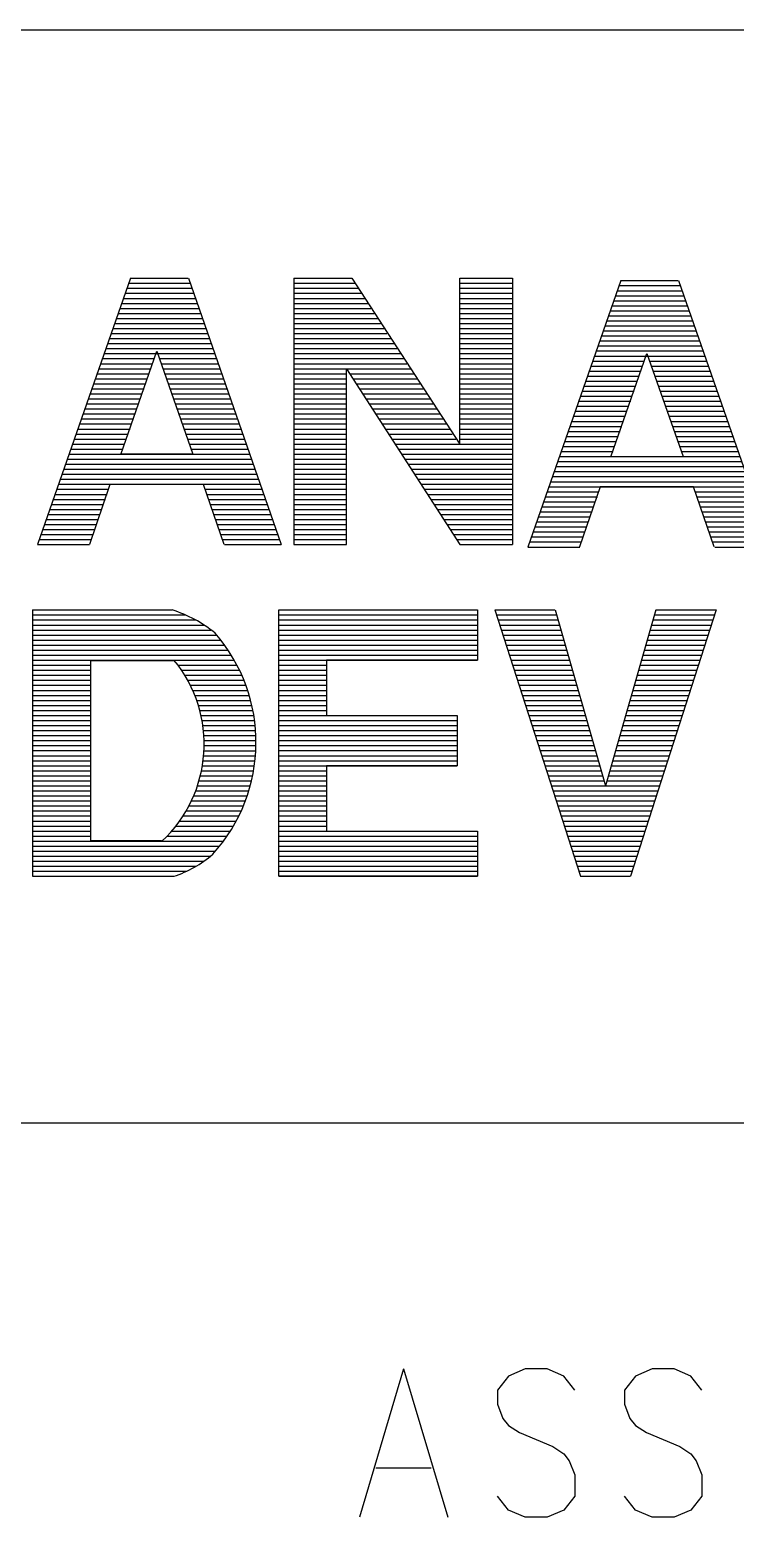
# Model space of a CAD drawing. Extents: x 12040 to 27945, y 10799 to 21199.
# Drawn here: x 25854 to 26144, y 11437 to 12049 of the extents above; entities that cross this region are included whole.
import ezdxf

# ---------------------------------------------------------------- set-up
doc = ezdxf.new("R2010")
doc.units = 0
doc.header["$MEASUREMENT"] = 0
doc.layers.add('ASSYDWGBOT_PHO', color=7, linetype='Continuous')

msp = doc.modelspace()

# ---------------------------------------------------------------- linework, layer by layer
at = {"layer": 'ASSYDWGBOT_PHO'}
for points in [[(23240.999, 12049.38), (27945, 12049.38)], [(25895.321, 11947.1), (25857.05, 11837.47)], [(25894.699, 11945.03), (25919.83, 11945.03)], [(25895.321, 11947.1), (25919.001, 11947.1)], [(25919.109, 11947.1), (25957.371, 11837.47)], [(25962.54, 11947.1), (25962.54, 11837.47)], [(25962.54, 11947.1), (25986.33, 11947.1)], [(25962.54, 11945.03), (25987.471, 11945.03)], [(25986.33, 11947.1), (26030.8, 11878.84)], [(26030.8, 11878.84), (26030.8, 11947.1)], [(26030.8, 11947.1), (26052.521, 11947.1)], [(26030.8, 11947.1), (26052.521, 11947.1)], [(26030.8, 11945.03), (26052.521, 11945.03)], [(26052.521, 11947.1), (26052.521, 11837.47)], [(26097.05, 11946.11), (26058.781, 11836.48)], [(26097.05, 11946.11), (26120.729, 11946.11)], [(26120.831, 11946.11), (26159.1, 11836.48)], [(25893.25, 11940.89), (25921.28, 11940.89)], [(25893.97, 11942.96), (25920.549, 11942.96)], [(25962.54, 11942.96), (25988.92, 11942.96)], [(25962.54, 11940.89), (25990.471, 11940.89)], [(26030.8, 11942.96), (26052.521, 11942.96)], [(26030.8, 11940.89), (26052.521, 11940.89)], [(26094.98, 11939.91), (26123.011, 11939.91)], [(26095.699, 11941.98), (26122.28, 11941.98)], [(26096.43, 11944.05), (26121.559, 11944.05)], [(25891.081, 11934.69), (25923.349, 11934.69)], [(25891.8, 11936.76), (25922.621, 11936.76)], [(25892.42, 11938.83), (25921.9, 11938.83)], [(25962.54, 11938.83), (25991.61, 11938.83)], [(25962.54, 11936.76), (25992.95, 11936.76)], [(25962.54, 11934.69), (25994.19, 11934.69)], [(26030.8, 11938.83), (26052.521, 11938.83)], [(26030.8, 11936.76), (26052.521, 11936.76)], [(26030.8, 11934.69), (26052.521, 11934.69)], [(26092.81, 11933.7), (26125.071, 11933.7)], [(26093.531, 11935.77), (26124.35, 11935.77)], [(26094.151, 11937.84), (26123.631, 11937.84)], [(25888.91, 11928.48), (25925.619, 11928.48)], [(25889.629, 11930.55), (25924.789, 11930.55)], [(25890.15, 11932.62), (25924.17, 11932.62)], [(25962.54, 11932.62), (25995.541, 11932.62)], [(25962.54, 11930.55), (25996.981, 11930.55)], [(25962.54, 11928.48), (25998.23, 11928.48)], [(26030.8, 11932.62), (26052.521, 11932.62)], [(26030.8, 11930.55), (26052.521, 11930.55)], [(26030.8, 11928.48), (26052.521, 11928.48)], [(26090.63, 11927.5), (26127.35, 11927.5)], [(26091.36, 11929.57), (26126.52, 11929.57)], [(26091.869, 11931.64), (26125.9, 11931.64)], [(25886.73, 11922.28), (25927.691, 11922.28)], [(25887.461, 11924.35), (25927.071, 11924.35)], [(25888.18, 11926.41), (25926.241, 11926.41)], [(25962.54, 11926.41), (25999.67, 11926.41)], [(25962.54, 11924.35), (26000.811, 11924.35)], [(25962.54, 11922.28), (26002.359, 11922.28)], [(26030.8, 11926.41), (26052.521, 11926.41)], [(26030.8, 11924.35), (26052.521, 11924.35)], [(26030.8, 11922.28), (26052.521, 11922.28)], [(26088.461, 11921.29), (26129.419, 11921.29)], [(26089.19, 11923.36), (26128.799, 11923.36)], [(26089.911, 11925.43), (26127.97, 11925.43)], [(25884.56, 11916.07), (25929.859, 11916.07)], [(25885.29, 11918.14), (25929.14, 11918.14)], [(25885.91, 11920.21), (25928.41, 11920.21)], [(25891.279, 11874.6), (25906.071, 11917.11)], [(25906.071, 11917.11), (25920.971, 11874.7)], [(25962.54, 11920.21), (26003.71, 11920.21)], [(25962.54, 11918.14), (26004.95, 11918.14)], [(25962.54, 11916.07), (26006.399, 11916.07)], [(26030.8, 11920.21), (26052.521, 11920.21)], [(26030.8, 11918.14), (26052.521, 11918.14)], [(26030.8, 11916.07), (26052.521, 11916.07)], [(26086.29, 11915.09), (26131.59, 11915.09)], [(26087.009, 11917.16), (26130.871, 11917.16)], [(26087.629, 11919.22), (26130.14, 11919.22)], [(26093.01, 11873.61), (26107.8, 11916.12)], [(26107.8, 11916.12), (26122.7, 11873.72)], [(25882.389, 11909.87), (25903.589, 11909.87)], [(25883.11, 11911.94), (25904.32, 11911.94)], [(25883.94, 11914), (25905.14, 11914)], [(25907.32, 11914), (25930.59, 11914)], [(25907.94, 11911.94), (25931.41, 11911.94)], [(25908.76, 11909.87), (25932.14, 11909.87)], [(25962.54, 11914), (26007.74, 11914)], [(25962.54, 11911.94), (26009.09, 11911.94)], [(25962.54, 11909.87), (26010.53, 11909.87)], [(25984.261, 11909.87), (26030.8, 11837.47)], [(25984.261, 11837.47), (25984.261, 11909.76)], [(26030.8, 11914), (26052.521, 11914)], [(26030.8, 11911.94), (26052.521, 11911.94)], [(26030.8, 11909.87), (26052.521, 11909.87)], [(26084.12, 11908.88), (26105.32, 11908.88)], [(26084.841, 11910.95), (26106.039, 11910.95)], [(26085.67, 11913.02), (26106.871, 11913.02)], [(26109.039, 11913.02), (26132.311, 11913.02)], [(26109.659, 11910.95), (26133.141, 11910.95)], [(26110.491, 11908.88), (26133.869, 11908.88)], [(25880.32, 11903.66), (25901.52, 11903.66)], [(25880.939, 11905.73), (25902.25, 11905.73)], [(25881.67, 11907.8), (25902.87, 11907.8)], [(25909.491, 11907.8), (25932.55, 11907.8)], [(25910.11, 11905.73), (25933.479, 11905.73)], [(25910.83, 11903.66), (25934.311, 11903.66)], [(25962.54, 11907.8), (25984.261, 11907.8)], [(25962.54, 11905.73), (25984.261, 11905.73)], [(25962.54, 11903.66), (25984.261, 11903.66)], [(25985.71, 11907.8), (26011.77, 11907.8)], [(25987.061, 11905.73), (26013.22, 11905.73)], [(25988.3, 11903.66), (26014.46, 11903.66)], [(26030.8, 11907.8), (26052.521, 11907.8)], [(26030.8, 11905.73), (26052.521, 11905.73)], [(26030.8, 11903.66), (26052.521, 11903.66)], [(26082.05, 11902.68), (26103.251, 11902.68)], [(26082.67, 11904.74), (26103.979, 11904.74)], [(26083.389, 11906.81), (26104.601, 11906.81)], [(26111.21, 11906.81), (26134.279, 11906.81)], [(26111.839, 11904.74), (26135.21, 11904.74)], [(26112.56, 11902.68), (26136.04, 11902.68)], [(25878.05, 11897.46), (25899.45, 11897.46)], [(25878.981, 11899.52), (25900.08, 11899.52)], [(25879.49, 11901.59), (25900.9, 11901.59)], [(25911.56, 11901.59), (25934.931, 11901.59)], [(25912.38, 11899.52), (25935.65, 11899.52)], [(25913.111, 11897.46), (25936.48, 11897.46)], [(25962.54, 11901.59), (25984.261, 11901.59)], [(25962.54, 11899.52), (25984.261, 11899.52)], [(25962.54, 11897.46), (25984.261, 11897.46)], [(25989.639, 11901.59), (26015.81, 11901.59)], [(25990.99, 11899.52), (26017.26, 11899.52)], [(25992.43, 11897.46), (26018.499, 11897.46)], [(26030.8, 11901.59), (26052.521, 11901.59)], [(26030.8, 11899.52), (26052.521, 11899.52)], [(26030.8, 11897.46), (26052.521, 11897.46)], [(26079.769, 11896.47), (26101.179, 11896.47)], [(26080.7, 11898.54), (26101.801, 11898.54)], [(26081.221, 11900.61), (26102.631, 11900.61)], [(26113.279, 11900.61), (26136.66, 11900.61)], [(26114.111, 11898.54), (26137.381, 11898.54)], [(26114.83, 11896.47), (26138.21, 11896.47)], [(25875.98, 11891.25), (25897.181, 11891.25)], [(25876.699, 11893.32), (25897.9, 11893.32)], [(25877.319, 11895.39), (25898.63, 11895.39)], [(25913.731, 11895.39), (25937.099, 11895.39)], [(25914.45, 11893.32), (25937.83, 11893.32)], [(25915.279, 11891.25), (25938.551, 11891.25)], [(25962.54, 11895.39), (25984.261, 11895.39)], [(25962.54, 11893.32), (25984.261, 11893.32)], [(25962.54, 11891.25), (25984.261, 11891.25)], [(25993.67, 11895.39), (26019.939, 11895.39)], [(25995.02, 11893.32), (26021.191, 11893.32)], [(25996.361, 11891.25), (26022.631, 11891.25)], [(26030.8, 11895.39), (26052.521, 11895.39)], [(26030.8, 11893.32), (26052.521, 11893.32)], [(26030.8, 11891.25), (26052.521, 11891.25)], [(26077.709, 11890.27), (26098.909, 11890.27)], [(26078.43, 11892.33), (26099.63, 11892.33)], [(26079.05, 11894.4), (26100.361, 11894.4)], [(26115.459, 11894.4), (26138.83, 11894.4)], [(26116.18, 11892.33), (26139.549, 11892.33)], [(26117.01, 11890.27), (26140.28, 11890.27)], [(25873.699, 11885.04), (25895.109, 11885.04)], [(25874.43, 11887.11), (25895.729, 11887.11)], [(25875.151, 11889.18), (25896.351, 11889.18)], [(25916, 11889.18), (25939.27, 11889.18)], [(25916.62, 11887.11), (25940.001, 11887.11)], [(25917.351, 11885.04), (25940.821, 11885.04)], [(25962.54, 11889.18), (25984.261, 11889.18)], [(25962.54, 11887.11), (25984.261, 11887.11)], [(25962.54, 11885.04), (25984.261, 11885.04)], [(25997.709, 11889.18), (26023.88, 11889.18)], [(25999.05, 11887.11), (26025.221, 11887.11)], [(26000.29, 11885.04), (26026.56, 11885.04)], [(26030.8, 11889.18), (26052.521, 11889.18)], [(26030.8, 11887.11), (26052.521, 11887.11)], [(26030.8, 11885.04), (26052.521, 11885.04)], [(26075.43, 11884.06), (26096.84, 11884.06)], [(26076.151, 11886.13), (26097.46, 11886.13)], [(26076.88, 11888.2), (26098.08, 11888.2)], [(26117.729, 11888.2), (26141.001, 11888.2)], [(26118.349, 11886.13), (26141.729, 11886.13)], [(26119.08, 11884.06), (26142.55, 11884.06)], [(25871.531, 11878.84), (25892.731, 11878.84)], [(25872.36, 11880.91), (25893.56, 11880.91)], [(25872.98, 11882.98), (25894.279, 11882.98)], [(25918.07, 11882.98), (25941.45, 11882.98)], [(25918.8, 11880.91), (25942.07, 11880.91)], [(25919.519, 11878.84), (25942.89, 11878.84)], [(25962.54, 11882.98), (25984.261, 11882.98)], [(25962.54, 11880.91), (25984.261, 11880.91)], [(25962.54, 11878.84), (25984.261, 11878.84)], [(26001.85, 11882.98), (26027.7, 11882.98)], [(26003.09, 11880.91), (26029.249, 11880.91)], [(26004.33, 11878.84), (26052.521, 11878.84)], [(26030.8, 11882.98), (26052.521, 11882.98)], [(26030.8, 11880.91), (26052.521, 11880.91)], [(26073.259, 11877.85), (26094.46, 11877.85)], [(26074.089, 11879.92), (26095.289, 11879.92)], [(26074.711, 11881.99), (26096.01, 11881.99)], [(26119.801, 11881.99), (26143.169, 11881.99)], [(26120.52, 11879.92), (26143.789, 11879.92)], [(26121.25, 11877.85), (26144.621, 11877.85)], [(25869.459, 11872.63), (25945.07, 11872.63)], [(25870.291, 11874.7), (25944.34, 11874.7)], [(25870.911, 11876.77), (25892.21, 11876.77)], [(25891.399, 11874.83), (25920.5, 11874.83)], [(25920.24, 11876.77), (25943.621, 11876.77)], [(25962.54, 11876.77), (25984.261, 11876.77)], [(25962.54, 11874.7), (25984.261, 11874.7)], [(25962.54, 11872.63), (25984.261, 11872.63)], [(26005.569, 11876.77), (26052.521, 11876.77)], [(26007.021, 11874.7), (26052.521, 11874.7)], [(26008.261, 11872.63), (26052.521, 11872.63)], [(26071.19, 11871.65), (26146.79, 11871.65)], [(26072.02, 11873.72), (26146.07, 11873.72)], [(26072.639, 11875.79), (26093.941, 11875.79)], [(26093.1, 11873.73), (26122.7, 11873.73)], [(26121.969, 11875.79), (26145.35, 11875.79)], [(25867.081, 11866.43), (25947.029, 11866.43)], [(25867.91, 11868.5), (25946.409, 11868.5)], [(25868.629, 11870.57), (25945.69, 11870.57)], [(25962.54, 11870.57), (25984.261, 11870.57)], [(25962.54, 11868.5), (25984.261, 11868.5)], [(25962.54, 11866.43), (25984.261, 11866.43)], [(26009.71, 11870.57), (26052.521, 11870.57)], [(26010.95, 11868.5), (26052.521, 11868.5)], [(26012.289, 11866.43), (26052.521, 11866.43)], [(26068.81, 11865.44), (26148.76, 11865.44)], [(26069.639, 11867.51), (26148.14, 11867.51)], [(26070.36, 11869.58), (26147.409, 11869.58)], [(25865.009, 11860.22), (25886.32, 11860.22)], [(25865.74, 11862.29), (25948.69, 11862.29)], [(25866.36, 11864.36), (25947.96, 11864.36)], [(25886.841, 11862.19), (25878.361, 11837.57)], [(25925.31, 11862.19), (25886.841, 11862.19)], [(25933.79, 11837.57), (25925.31, 11862.19)], [(25926.029, 11860.22), (25949.31, 11860.22)], [(25962.54, 11864.36), (25984.261, 11864.36)], [(25962.54, 11862.29), (25984.261, 11862.29)], [(25962.54, 11860.22), (25984.261, 11860.22)], [(26013.639, 11864.36), (26052.521, 11864.36)], [(26014.98, 11862.29), (26052.521, 11862.29)], [(26016.331, 11860.22), (26052.521, 11860.22)], [(26067.471, 11861.31), (26150.41, 11861.31)], [(26068.09, 11863.37), (26149.691, 11863.37)], [(26088.56, 11861.2), (26080.08, 11836.59)], [(26127.041, 11861.2), (26088.56, 11861.2)], [(26135.521, 11836.59), (26127.041, 11861.2)], [(25862.841, 11854.02), (25884.15, 11854.02)], [(25863.67, 11856.09), (25884.979, 11856.09)], [(25864.29, 11858.15), (25885.7, 11858.15)], [(25926.76, 11858.15), (25950.13, 11858.15)], [(25927.38, 11856.09), (25950.859, 11856.09)], [(25928.209, 11854.02), (25951.481, 11854.02)], [(25962.54, 11858.15), (25984.261, 11858.15)], [(25962.54, 11856.09), (25984.261, 11856.09)], [(25962.54, 11854.02), (25984.261, 11854.02)], [(26017.57, 11858.15), (26052.521, 11858.15)], [(26018.909, 11856.09), (26052.521, 11856.09)], [(26020.46, 11854.02), (26052.521, 11854.02)], [(26065.399, 11855.1), (26086.7, 11855.1)], [(26066.019, 11857.17), (26087.429, 11857.17)], [(26066.74, 11859.24), (26088.051, 11859.24)], [(26127.76, 11859.24), (26151.03, 11859.24)], [(26128.49, 11857.17), (26151.859, 11857.17)], [(26129.11, 11855.1), (26152.58, 11855.1)], [(25860.769, 11847.81), (25881.981, 11847.81)], [(25861.389, 11849.88), (25882.799, 11849.88)], [(25862.221, 11851.95), (25883.53, 11851.95)], [(25928.93, 11851.95), (25952.2, 11851.95)], [(25929.449, 11849.88), (25952.93, 11849.88)], [(25930.38, 11847.81), (25953.65, 11847.81)], [(25962.54, 11851.95), (25984.261, 11851.95)], [(25962.54, 11849.88), (25984.261, 11849.88)], [(25962.54, 11847.81), (25984.261, 11847.81)], [(26021.601, 11851.95), (26052.521, 11851.95)], [(26022.94, 11849.88), (26052.521, 11849.88)], [(26024.29, 11847.81), (26052.521, 11847.81)], [(26063.12, 11848.9), (26084.53, 11848.9)], [(26063.95, 11850.96), (26085.26, 11850.96)], [(26064.569, 11853.03), (26085.88, 11853.03)], [(26129.93, 11853.03), (26153.21, 11853.03)], [(26130.659, 11850.96), (26153.931, 11850.96)], [(26131.18, 11848.9), (26154.65, 11848.9)], [(25858.5, 11841.61), (25879.91, 11841.61)], [(25859.221, 11843.67), (25880.529, 11843.67)], [(25859.949, 11845.74), (25881.359, 11845.74)], [(25931.101, 11845.74), (25954.37, 11845.74)], [(25931.829, 11843.67), (25955.299, 11843.67)], [(25932.55, 11841.61), (25955.82, 11841.61)], [(25962.54, 11845.74), (25984.261, 11845.74)], [(25962.54, 11843.67), (25984.261, 11843.67)], [(25962.54, 11841.61), (25984.261, 11841.61)], [(26025.53, 11845.74), (26052.521, 11845.74)], [(26026.871, 11843.67), (26052.521, 11843.67)], [(26028.219, 11841.61), (26052.521, 11841.61)], [(26060.949, 11842.69), (26082.26, 11842.69)], [(26061.67, 11844.76), (26083.08, 11844.76)], [(26062.5, 11846.83), (26083.7, 11846.83)], [(26132.111, 11846.83), (26155.38, 11846.83)], [(26132.83, 11844.76), (26156.099, 11844.76)], [(26133.551, 11842.69), (26157.03, 11842.69)], [(25857.05, 11837.47), (25878.46, 11837.47)], [(25857.771, 11839.54), (25879.181, 11839.54)], [(25933.27, 11839.54), (25956.65, 11839.54)], [(25934, 11837.47), (25957.371, 11837.47)], [(25962.54, 11839.54), (25984.261, 11839.54)], [(25962.54, 11837.47), (25984.261, 11837.47)], [(25962.54, 11837.47), (25984.261, 11837.47)], [(26029.671, 11839.54), (26052.521, 11839.54)], [(26030.8, 11837.47), (26052.521, 11837.47)], [(26058.781, 11836.48), (26080.191, 11836.48)], [(26059.5, 11838.55), (26080.91, 11838.55)], [(26060.23, 11840.62), (26081.64, 11840.62)], [(26134.279, 11840.62), (26157.551, 11840.62)], [(26135, 11838.55), (26158.381, 11838.55)], [(26135.731, 11836.48), (26159.1, 11836.48)], [(25854.98, 11810.58), (25912.491, 11810.58)], [(25854.98, 11810.58), (25854.98, 11700.95)], [(25956.341, 11810.58), (26038.04, 11810.58)], [(25956.341, 11810.58), (26038.04, 11810.58)], [(25956.341, 11700.95), (25956.341, 11810.58)], [(26038.04, 11810.58), (26038.04, 11789.89)], [(26045.28, 11810.58), (26070, 11810.58)], [(26045.28, 11810.58), (26080.45, 11700.95)], [(26070.11, 11810.58), (26090.79, 11738.18)], [(26111.481, 11810.58), (26090.79, 11738.18)], [(26136.299, 11810.58), (26101.13, 11700.95)], [(26111.58, 11810.58), (26136.299, 11810.58)], [(25854.98, 11808.51), (25917.919, 11808.51)], [(25854.98, 11806.44), (25922.06, 11806.44)], [(25854.98, 11804.37), (25925.61, 11804.37)], [(25956.341, 11808.51), (26038.04, 11808.51)], [(25956.341, 11806.44), (26038.04, 11806.44)], [(25956.341, 11804.37), (26038.04, 11804.37)], [(26046.009, 11808.51), (26070.62, 11808.51)], [(26046.73, 11806.44), (26071.239, 11806.44)], [(26047.35, 11804.37), (26071.859, 11804.37)], [(26109.72, 11804.37), (26134.23, 11804.37)], [(26110.34, 11806.44), (26134.951, 11806.44)], [(26110.96, 11808.51), (26135.571, 11808.51)], [(25854.98, 11802.3), (25928.36, 11802.3)], [(25854.98, 11800.24), (25930.731, 11800.24)], [(25854.98, 11798.17), (25932.501, 11798.17)], [(25956.341, 11802.3), (26038.04, 11802.3)], [(25956.341, 11800.24), (26038.04, 11800.24)], [(25956.341, 11798.17), (26038.04, 11798.17)], [(26047.97, 11802.3), (26072.479, 11802.3)], [(26048.7, 11800.24), (26073, 11800.24)], [(26049.32, 11798.17), (26073.521, 11798.17)], [(26107.96, 11798.17), (26132.259, 11798.17)], [(26108.58, 11800.24), (26132.879, 11800.24)], [(26109.2, 11802.3), (26133.61, 11802.3)], [(25854.98, 11796.1), (25933.981, 11796.1)], [(25854.98, 11794.03), (25935.459, 11794.03)], [(25854.98, 11791.96), (25936.741, 11791.96)], [(25956.341, 11796.1), (26038.04, 11796.1)], [(25956.341, 11794.03), (26038.04, 11794.03)], [(25956.341, 11791.96), (26038.04, 11791.96)], [(26050.039, 11796.1), (26074.141, 11796.1)], [(26050.659, 11794.03), (26074.86, 11794.03)], [(26051.279, 11791.96), (26075.38, 11791.96)], [(26106.199, 11791.96), (26130.199, 11791.96)], [(26106.819, 11794.03), (26131.02, 11794.03)], [(26107.34, 11796.1), (26131.54, 11796.1)], [(25854.98, 11789.89), (25938.021, 11789.89)], [(25854.98, 11787.83), (25878.771, 11787.83)], [(25878.771, 11789.79), (25878.771, 11715.32)], [(25878.799, 11789.73), (25913.401, 11789.73)], [(25914.869, 11787.83), (25939.1, 11787.83)], [(25956.341, 11789.89), (26038.04, 11789.89)], [(25956.341, 11787.83), (25975.99, 11787.83)], [(26038.04, 11789.89), (25975.99, 11789.89)], [(25975.99, 11789.89), (25975.99, 11767.14)], [(26052.01, 11789.89), (26076, 11789.89)], [(26052.629, 11787.83), (26076.62, 11787.83)], [(26105.061, 11787.83), (26128.95, 11787.83)], [(26105.579, 11789.89), (26129.58, 11789.89)], [(25854.98, 11785.76), (25878.771, 11785.76)], [(25854.98, 11783.69), (25878.771, 11783.69)], [(25854.98, 11781.62), (25878.771, 11781.62)], [(25916.309, 11785.76), (25940.09, 11785.76)], [(25917.66, 11783.69), (25941.071, 11783.69)], [(25918.8, 11781.62), (25941.959, 11781.62)], [(25956.341, 11785.76), (25975.99, 11785.76)], [(25956.341, 11783.69), (25975.99, 11783.69)], [(25956.341, 11781.62), (25975.99, 11781.62)], [(26053.249, 11785.76), (26077.141, 11785.76)], [(26053.97, 11783.69), (26077.761, 11783.69)], [(26054.59, 11781.62), (26078.381, 11781.62)], [(26103.201, 11781.62), (26126.989, 11781.62)], [(26103.821, 11783.69), (26127.609, 11783.69)], [(26104.441, 11785.76), (26128.33, 11785.76)], [(25854.98, 11779.55), (25878.771, 11779.55)], [(25854.98, 11777.48), (25878.771, 11777.48)], [(25854.98, 11775.41), (25878.771, 11775.41)], [(25919.93, 11779.55), (25942.751, 11779.55)], [(25920.971, 11777.48), (25943.529, 11777.48)], [(25921.789, 11775.41), (25944.12, 11775.41)], [(25956.341, 11779.55), (25975.99, 11779.55)], [(25956.341, 11777.48), (25975.99, 11777.48)], [(25956.341, 11775.41), (25975.99, 11775.41)], [(26055.321, 11779.55), (26078.899, 11779.55)], [(26055.941, 11777.48), (26079.519, 11777.48)], [(26056.66, 11775.41), (26080.24, 11775.41)], [(26101.44, 11775.41), (26124.92, 11775.41)], [(26102.06, 11777.48), (26125.65, 11777.48)], [(26102.68, 11779.55), (26126.27, 11779.55)], [(25854.98, 11773.35), (25878.771, 11773.35)], [(25854.98, 11771.28), (25878.771, 11771.28)], [(25854.98, 11769.21), (25878.771, 11769.21)], [(25922.621, 11773.35), (25944.719, 11773.35)], [(25923.241, 11771.28), (25945.21, 11771.28)], [(25923.759, 11769.21), (25945.601, 11769.21)], [(25956.341, 11773.35), (25975.99, 11773.35)], [(25956.341, 11771.28), (25975.99, 11771.28)], [(25956.341, 11769.21), (25975.99, 11769.21)], [(26057.28, 11773.35), (26080.45, 11773.35)], [(26058.01, 11771.28), (26081.28, 11771.28)], [(26058.63, 11769.21), (26082.001, 11769.21)], [(26099.89, 11769.21), (26122.959, 11769.21)], [(26100.41, 11771.28), (26123.581, 11771.28)], [(26100.929, 11773.35), (26124.201, 11773.35)], [(25854.98, 11767.14), (25878.771, 11767.14)], [(25854.98, 11765.07), (25878.771, 11765.07)], [(25854.98, 11763), (25878.771, 11763)], [(25924.28, 11767.14), (25945.999, 11767.14)], [(25924.69, 11765.07), (25946.289, 11765.07)], [(25925.1, 11763), (25946.59, 11763)], [(25956.341, 11767.14), (26029.77, 11767.14)], [(25956.341, 11765.07), (26029.77, 11765.07)], [(25956.341, 11763), (26029.77, 11763)], [(25975.99, 11767.14), (26029.77, 11767.14)], [(26029.77, 11767.14), (26029.77, 11746.46)], [(26059.25, 11767.14), (26082.52, 11767.14)], [(26059.971, 11765.07), (26083.139, 11765.07)], [(26060.591, 11763), (26083.651, 11763)], [(26097.931, 11763), (26120.991, 11763)], [(26098.65, 11765.07), (26121.611, 11765.07)], [(26099.171, 11767.14), (26122.339, 11767.14)], [(25854.98, 11760.93), (25878.771, 11760.93)], [(25854.98, 11758.87), (25878.771, 11758.87)], [(25854.98, 11756.8), (25878.771, 11756.8)], [(25925.409, 11760.93), (25946.621, 11760.93)], [(25925.52, 11758.87), (25946.88, 11758.87)], [(25925.619, 11756.8), (25946.88, 11756.8)], [(25956.341, 11760.93), (26029.77, 11760.93)], [(25956.341, 11758.87), (26029.77, 11758.87)], [(25956.341, 11756.8), (26029.77, 11756.8)], [(26061.31, 11760.93), (26084.28, 11760.93)], [(26061.939, 11758.87), (26084.69, 11758.87)], [(26062.559, 11756.8), (26085.409, 11756.8)], [(26096.17, 11756.8), (26119.03, 11756.8)], [(26096.79, 11758.87), (26119.65, 11758.87)], [(26097.309, 11760.93), (26120.371, 11760.93)], [(25854.98, 11754.73), (25878.771, 11754.73)], [(25854.98, 11752.66), (25878.771, 11752.66)], [(25854.98, 11750.59), (25878.771, 11750.59)], [(25925.409, 11750.59), (25946.69, 11750.59)], [(25925.619, 11754.73), (25946.88, 11754.73)], [(25925.619, 11752.56), (25946.88, 11752.56)], [(25956.341, 11754.73), (26029.77, 11754.73)], [(25956.341, 11752.66), (26029.77, 11752.66)], [(25956.341, 11750.59), (26029.77, 11750.59)], [(26063.28, 11754.73), (26086.14, 11754.73)], [(26063.9, 11752.66), (26086.651, 11752.66)], [(26064.52, 11750.59), (26087.271, 11750.59)], [(26094.41, 11750.59), (26117.06, 11750.59)], [(26094.931, 11752.66), (26117.781, 11752.66)], [(26095.65, 11754.73), (26118.2, 11754.73)], [(25854.98, 11748.52), (25878.771, 11748.52)], [(25854.98, 11746.46), (25878.771, 11746.46)], [(25854.98, 11744.39), (25878.771, 11744.39)], [(25924.48, 11744.39), (25945.9, 11744.39)], [(25924.9, 11746.46), (25946.289, 11746.46)], [(25925.211, 11748.52), (25946.489, 11748.52)], [(25956.341, 11748.52), (26029.77, 11748.52)], [(25956.341, 11746.46), (26029.77, 11746.46)], [(25956.341, 11744.39), (25975.99, 11744.39)], [(26029.77, 11746.46), (25975.99, 11746.46)], [(25975.99, 11746.46), (25975.99, 11719.56)], [(26065.25, 11748.52), (26087.69, 11748.52)], [(26065.76, 11746.46), (26088.409, 11746.46)], [(26066.69, 11744.39), (26089.029, 11744.39)], [(26092.649, 11744.39), (26114.889, 11744.39)], [(26093.269, 11746.46), (26115.61, 11746.46)], [(26093.79, 11748.52), (26116.341, 11748.52)], [(25854.98, 11742.32), (25878.771, 11742.32)], [(25854.98, 11740.25), (25878.771, 11740.25)], [(25854.98, 11738.18), (25878.771, 11738.18)], [(25922.93, 11738.18), (25944.521, 11738.18)], [(25923.55, 11740.25), (25945.11, 11740.25)], [(25924.07, 11742.32), (25945.499, 11742.32)], [(25956.341, 11742.32), (25975.99, 11742.32)], [(25956.341, 11740.25), (25975.99, 11740.25)], [(25956.341, 11738.18), (25975.99, 11738.18)], [(26067.31, 11742.32), (26089.649, 11742.32)], [(26068.041, 11740.25), (26090.071, 11740.25)], [(26068.661, 11738.18), (26112.921, 11738.18)], [(26091.511, 11740.25), (26113.649, 11740.25)], [(26092.03, 11742.32), (26114.269, 11742.32)], [(25854.98, 11736.11), (25878.771, 11736.11)], [(25854.98, 11734.04), (25878.771, 11734.04)], [(25854.98, 11731.98), (25878.771, 11731.98)], [(25920.45, 11731.98), (25942.551, 11731.98)], [(25921.379, 11734.04), (25943.34, 11734.04)], [(25922.211, 11736.11), (25943.93, 11736.11)], [(25956.341, 11736.11), (25975.99, 11736.11)], [(25956.341, 11734.04), (25975.99, 11734.04)], [(25956.341, 11731.98), (25975.99, 11731.98)], [(26069.281, 11736.11), (26112.41, 11736.11)], [(26069.901, 11734.04), (26111.58, 11734.04)], [(26070.52, 11731.98), (26110.96, 11731.98)], [(25854.98, 11729.91), (25878.771, 11729.91)], [(25854.98, 11727.84), (25878.771, 11727.84)], [(25854.98, 11725.77), (25878.771, 11725.77)], [(25916.929, 11725.77), (25939.89, 11725.77)], [(25918.28, 11727.84), (25940.87, 11727.84)], [(25919.31, 11729.91), (25941.759, 11729.91)], [(25956.341, 11729.91), (25975.99, 11729.91)], [(25956.341, 11727.84), (25975.99, 11727.84)], [(25956.341, 11725.77), (25975.99, 11725.77)], [(26071.239, 11729.91), (26110.439, 11729.91)], [(26071.859, 11727.84), (26109.61, 11727.84)], [(26072.479, 11725.77), (26108.99, 11725.77)], [(25854.98, 11723.7), (25878.771, 11723.7)], [(25854.98, 11721.63), (25878.771, 11721.63)], [(25854.98, 11719.56), (25878.771, 11719.56)], [(25912.38, 11719.56), (25936.34, 11719.56)], [(25914.04, 11721.63), (25937.62, 11721.63)], [(25915.59, 11723.7), (25938.81, 11723.7)], [(25956.341, 11723.7), (25975.99, 11723.7)], [(25956.341, 11721.63), (25975.99, 11721.63)], [(25956.341, 11719.56), (26038.04, 11719.56)], [(25975.99, 11719.56), (26038.04, 11719.56)], [(26038.04, 11719.56), (26038.04, 11700.95)], [(26073.21, 11723.7), (26108.271, 11723.7)], [(26073.931, 11721.63), (26107.75, 11721.63)], [(26074.551, 11719.56), (26107.031, 11719.56)], [(25854.98, 11717.5), (25878.771, 11717.5)], [(25854.98, 11715.43), (25933.59, 11715.43)], [(25854.98, 11713.36), (25931.91, 11713.36)], [(25878.901, 11715.63), (25908.001, 11715.63)], [(25910.311, 11717.5), (25935.061, 11717.5)], [(25956.341, 11717.5), (26038.04, 11717.5)], [(25956.341, 11715.43), (26038.04, 11715.43)], [(25956.341, 11713.36), (26038.04, 11713.36)], [(26075.279, 11717.5), (26106.409, 11717.5)], [(26075.899, 11715.43), (26105.68, 11715.43)], [(26076.521, 11713.36), (26105.061, 11713.36)], [(25854.98, 11711.29), (25930.241, 11711.29)], [(25854.98, 11709.22), (25928.07, 11709.22)], [(25854.98, 11707.15), (25925.409, 11707.15)], [(25956.341, 11711.29), (26038.04, 11711.29)], [(25956.341, 11709.22), (26038.04, 11709.22)], [(25956.341, 11707.15), (26038.04, 11707.15)], [(26077.141, 11711.29), (26104.441, 11711.29)], [(26077.86, 11709.22), (26103.72, 11709.22)], [(26078.381, 11707.15), (26103.201, 11707.15)], [(25854.98, 11705.09), (25922.26, 11705.09)], [(25854.98, 11703.02), (25918.32, 11703.02)], [(25854.98, 11700.95), (25913.21, 11700.95)], [(25956.341, 11705.09), (26038.04, 11705.09)], [(25956.341, 11703.02), (26038.04, 11703.02)], [(25956.341, 11700.95), (26038.04, 11700.95)], [(26038.04, 11700.95), (25956.341, 11700.95)], [(26079.21, 11705.09), (26102.48, 11705.09)], [(26079.83, 11703.02), (26101.749, 11703.02)], [(26080.45, 11700.95), (26101.13, 11700.95)], [(27941, 11599.38), (25445, 11599.38)], [(26007.681, 11498.16), (25989.5, 11437.13)], [(26007.681, 11498.16), (26025.86, 11437.13)], [(26057.68, 11498.16), (26050.859, 11495.25)], [(26066.771, 11498.16), (26057.68, 11498.16)], [(26073.589, 11495.25), (26066.771, 11498.16)], [(26109.949, 11498.16), (26103.14, 11495.25)], [(26119.049, 11498.16), (26109.949, 11498.16)], [(26125.86, 11495.25), (26119.049, 11498.16)], [(26050.859, 11495.25), (26046.32, 11489.44)], [(26078.14, 11489.44), (26073.589, 11495.25)], [(26103.14, 11495.25), (26098.591, 11489.44)], [(26130.409, 11489.44), (26125.86, 11495.25)], [(26046.32, 11489.44), (26046.32, 11483.63)], [(26098.591, 11489.44), (26098.591, 11483.63)], [(26046.32, 11483.63), (26048.59, 11477.81)], [(26098.591, 11483.63), (26100.861, 11477.81)], [(26048.59, 11477.81), (26050.859, 11474.91)], [(26050.859, 11474.91), (26055.41, 11472)], [(26100.861, 11477.81), (26103.14, 11474.91)], [(26103.14, 11474.91), (26107.679, 11472)], [(26055.41, 11472), (26069.05, 11466.19)], [(26107.679, 11472), (26121.321, 11466.19)], [(26069.05, 11466.19), (26073.589, 11463.28)], [(26073.589, 11463.28), (26075.859, 11460.38)], [(26121.321, 11466.19), (26125.86, 11463.28)], [(26125.86, 11463.28), (26128.139, 11460.38)], [(25996.321, 11457.47), (26019.051, 11457.47)], [(26075.859, 11460.38), (26078.14, 11454.56)], [(26128.139, 11460.38), (26130.409, 11454.56)], [(26078.14, 11454.56), (26078.14, 11445.84)], [(26130.409, 11454.56), (26130.409, 11445.84)], [(26050.859, 11440.03), (26046.32, 11445.84)], [(26078.14, 11445.84), (26073.589, 11440.03)], [(26103.14, 11440.03), (26098.591, 11445.84)], [(26130.409, 11445.84), (26125.86, 11440.03)], [(26057.68, 11437.13), (26050.859, 11440.03)], [(26066.771, 11437.13), (26057.68, 11437.13)], [(26073.589, 11440.03), (26066.771, 11437.13)], [(26109.949, 11437.13), (26103.14, 11440.03)], [(26119.049, 11437.13), (26109.949, 11437.13)], [(26125.86, 11440.03), (26119.049, 11437.13)]]:
    msp.add_lwpolyline(points, dxfattribs=at)
for points in [[(25930.13, 11801.03, 0.093642), (25912.439, 11810.59)], [(25929.18, 11710.04, 0.379877), (25930.14, 11801.03)], [(25908.171, 11715.35, 0.397421), (25913.191, 11789.92)], [(25913.111, 11700.95, 0.101124), (25929.159, 11710.01)]]:
    msp.add_lwpolyline(points, format="xyb", dxfattribs=at)

doc.saveas('drawing.dxf')
